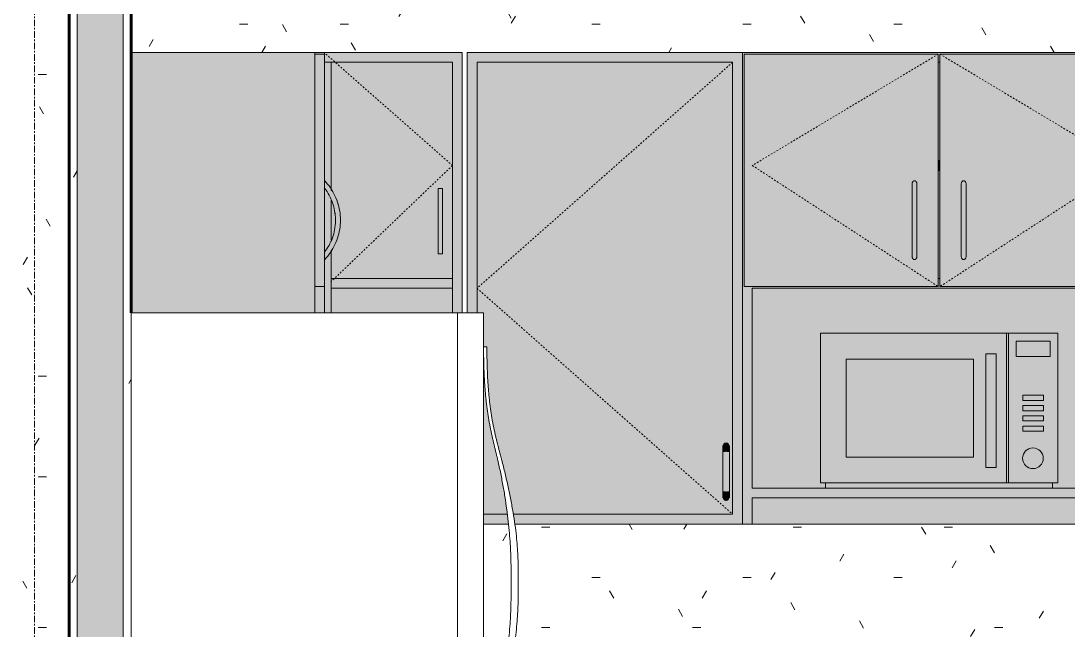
# Model space of a CAD drawing. Header units: inches. Extents: x -1667 to 6641, y -48 to 265.
# Drawn here: x 591.6 to 671.4, y 45.9 to 92.4 of the extents above; entities that cross this region are included whole.
import ezdxf

# ---------------------------------------------------------------- set-up
doc = ezdxf.new("R2010")
doc.units = ezdxf.units.IN
doc.header["$MEASUREMENT"] = 0
doc.linetypes.add('Dash', pattern=[0.25, 0.125, -0.125])
doc.linetypes.add('Grid Line 1_2_', pattern=[0.875, 0.5, -0.125, 0.125, -0.125])
for name, color, linetype, lineweight in [('A-GENM', 13, 'Continuous', 9), ('A-WALL', 113, 'Continuous', 18), ('A-WALL-PATT', 111, 'Continuous', 18), ('I-FURN', 30, 'Continuous', 9), ('I-WALL', 2, 'Continuous', 18), ('Q-CASE', 31, 'Continuous', 9), ('Q-CASE-HDLN', 31, 'Dash', 9), ('Q-SPCQ', 91, 'Continuous', 9), ('S-GRID', 1, 'Continuous', 9)]:
    doc.layers.add(name, color=color, linetype=linetype, lineweight=lineweight)
pattern_1 = [(0, (688.848, 0), (15.36, 3.84), [0.634, -10.886, 0.634, -10.886, -61.44]), (0, (688.848, 0), (15.36, 3.84), [-23.04, 0.634, -22.406, 0.634, -10.886, -26.88]), (0, (688.848, 0), (15.36, 3.84), [-57.6, 0.634, -7.046, 0.634, -18.566]), (120, (694.608, 1.92), (-11.00554, 11.38215), [0.634, -10.886, 0.634, -10.886, -61.44]), (120, (694.608, 1.92), (-11.00554, 11.38215), [-23.04, 0.634, -22.406, 0.634, -10.886, -26.88]), (120, (694.608, 1.92), (-11.00554, 11.38215), [-57.6, 0.634, -7.046, 0.634, -18.566]), (240, (696.528, 9.6), (-4.35446, -15.22215), [0.634, -10.886, 0.634, -10.886, -61.44]), (240, (696.528, 9.6), (-4.35446, -15.22215), [-23.04, 0.634, -22.406, 0.634, -10.886, -26.88]), (240, (696.528, 9.6), (-4.35446, -15.22215), [-57.6, 0.634, -7.046, 0.634, -18.566])]

# ---------------------------------------------------------------- blocks, each defined once
blk = doc.blocks.new('Open Source Metal Building_Exterior_rvt-5-Kitchen - North Elevation')
at = {"layer": 'S-GRID', "linetype": 'Grid Line 1_2_'}
blk.add_line((895.395, -48), (895.395, 169), dxfattribs=at)
blk = doc.blocks.new('Refrigeration-Dacor-Millennia - PF36BNDFBK-518783-Kitchen - North Elevation')
at = {"layer": 'A-GENM', "lineweight": 18}
for p, q in [((927.653, 27.422), (927.653, 70.125)), ((927.653, 70.125), (929.653, 70.125)), ((929.653, 70.125), (929.653, 27.593)), ((927.653, 3), (927.653, 27.422)), ((929.653, 27.593), (929.653, 3)), ((929.653, 3), (927.653, 3))]:
    blk.add_line(p, q, dxfattribs=at)
at = {"layer": 'A-GENM'}
for p, q in [((927.653, 3), (927.653, 70.125)), ((927.653, 70.125), (929.653, 70.125)), ((929.653, 70.125), (929.653, 3)), ((929.903, 67.531), (929.653, 67.531)), ((929.653, 31.531), (929.903, 31.531)), ((929.653, 27.938), (927.653, 27.938)), ((929.653, 27.688), (927.653, 27.688)), ((931.903, 26.187), (929.653, 26.187)), ((929.903, 26.187), (929.903, 24.687)), ((931.903, 24.687), (931.903, 26.187)), ((929.653, 24.687), (931.903, 24.687)), ((929.653, 3), (927.653, 3)), ((904.278, 0.25), (904.278, 1.5)), ((905.278, 1.5), (905.278, 0.25)), ((925.153, 0.25), (925.153, 1.5)), ((926.153, 1.5), (926.153, 0.25)), ((903.778, 0), (903.778, 0.25)), ((903.778, 0.25), (904.278, 0.25)), ((905.278, 0.25), (904.278, 0.25)), ((905.278, 0.25), (905.778, 0.25)), ((905.778, 0.25), (905.778, 0)), ((924.653, 0), (924.653, 0.25)), ((924.653, 0.25), (925.153, 0.25)), ((926.153, 0.25), (925.153, 0.25)), ((926.153, 0.25), (926.653, 0.25)), ((926.653, 0.25), (926.653, 0)), ((905.778, 0), (903.778, 0)), ((926.653, 0), (924.653, 0))]:
    blk.add_line(p, q, dxfattribs=at)
for points, knots in [([(929.653, 67.531), (929.654, 67.137), (929.663, 66.383), (929.691, 65.522), (929.725, 64.887), (929.756, 64.438), (929.792, 64.011), (929.83, 63.601), (929.873, 63.211), (929.919, 62.843), (929.969, 62.493), (930.021, 62.154), (930.075, 61.83), (930.132, 61.523), (930.191, 61.228), (930.25, 60.939), (930.311, 60.66), (930.373, 60.393), (930.435, 60.132), (930.497, 59.873), (930.558, 59.617), (930.62, 59.368), (930.68, 59.12), (930.759, 58.787), (930.853, 58.367), (930.995, 57.696), (931.155, 56.849), (931.32, 55.847), (931.457, 54.874), (931.567, 53.947), (931.647, 53.086), (931.7, 52.295), (931.742, 51.311), (931.753, 50.408), (931.753, 49.531), (931.753, 48.874), (931.747, 48.203), (931.726, 47.273), (931.673, 46.263), (931.567, 45.115), (931.457, 44.189), (931.32, 43.216), (931.155, 42.214), (930.995, 41.367), (930.853, 40.696), (930.759, 40.275), (930.68, 39.943), (930.62, 39.695), (930.558, 39.446), (930.497, 39.19), (930.435, 38.931), (930.373, 38.67), (930.311, 38.403), (930.25, 38.123), (930.191, 37.835), (930.132, 37.54), (930.075, 37.233), (930.021, 36.908), (929.969, 36.57), (929.919, 36.219), (929.873, 35.852), (929.83, 35.462), (929.792, 35.052), (929.756, 34.625), (929.725, 34.176), (929.691, 33.54), (929.663, 32.679), (929.654, 31.925), (929.653, 31.531)], [0, 0, 0, 0, 0.014706, 0.029412, 0.036765, 0.044118, 0.051471, 0.058824, 0.066176, 0.073529, 0.080882, 0.088235, 0.095588, 0.102941, 0.110294, 0.117647, 0.125, 0.132353, 0.139706, 0.147059, 0.154412, 0.161765, 0.169118, 0.176471, 0.191176, 0.205882, 0.235294, 0.264706, 0.294118, 0.323529, 0.352941, 0.382353, 0.411765, 0.470588, 0.5, 0.529412, 0.558824, 0.588235, 0.647059, 0.676471, 0.705882, 0.735294, 0.764706, 0.794118, 0.808824, 0.823529, 0.830882, 0.838235, 0.845588, 0.852941, 0.860294, 0.867647, 0.875, 0.882353, 0.889706, 0.897059, 0.904412, 0.911765, 0.919118, 0.926471, 0.933824, 0.941176, 0.948529, 0.955882, 0.963235, 0.970588, 0.985294, 1, 1, 1, 1]), ([(929.903, 31.531), (929.904, 31.925), (929.913, 32.679), (929.942, 33.541), (929.976, 34.176), (930.007, 34.626), (930.043, 35.052), (930.082, 35.462), (930.126, 35.852), (930.173, 36.22), (930.225, 36.57), (930.278, 36.909), (930.334, 37.233), (930.393, 37.54), (930.454, 37.835), (930.517, 38.124), (930.58, 38.403), (930.646, 38.671), (930.713, 38.931), (930.779, 39.191), (930.845, 39.446), (930.912, 39.696), (930.979, 39.943), (931.066, 40.276), (931.172, 40.696), (931.337, 41.368), (931.528, 42.215), (931.734, 43.217), (931.91, 44.189), (932.054, 45.116), (932.197, 46.263), (932.267, 47.273), (932.296, 48.203), (932.303, 48.874), (932.303, 49.531), (932.303, 50.189), (932.296, 50.859), (932.274, 51.557), (932.232, 52.295), (932.161, 53.086), (932.054, 53.947), (931.91, 54.873), (931.734, 55.846), (931.528, 56.848), (931.337, 57.695), (931.172, 58.366), (931.066, 58.786), (930.979, 59.119), (930.912, 59.367), (930.845, 59.616), (930.779, 59.872), (930.713, 60.131), (930.646, 60.392), (930.58, 60.659), (930.517, 60.939), (930.454, 61.227), (930.393, 61.522), (930.334, 61.829), (930.278, 62.153), (930.225, 62.492), (930.173, 62.843), (930.126, 63.21), (930.082, 63.6), (930.043, 64.01), (930.007, 64.437), (929.976, 64.886), (929.942, 65.522), (929.913, 66.383), (929.904, 67.137), (929.903, 67.531)], [0, 0, 0, 0, 0.014706, 0.029412, 0.036765, 0.044118, 0.051471, 0.058824, 0.066176, 0.073529, 0.080882, 0.088235, 0.095588, 0.102941, 0.110294, 0.117647, 0.125, 0.132353, 0.139706, 0.147059, 0.154412, 0.161765, 0.169118, 0.176471, 0.191176, 0.205882, 0.235294, 0.264706, 0.294118, 0.323529, 0.352941, 0.411765, 0.441176, 0.470588, 0.5, 0.529412, 0.558824, 0.588235, 0.617647, 0.647059, 0.676471, 0.705882, 0.735294, 0.764706, 0.794118, 0.808824, 0.823529, 0.830882, 0.838235, 0.845588, 0.852941, 0.860294, 0.867647, 0.875, 0.882353, 0.889706, 0.897059, 0.904412, 0.911765, 0.919118, 0.926471, 0.933824, 0.941176, 0.948529, 0.955882, 0.963235, 0.970588, 0.985294, 1, 1, 1, 1])]:
    blk.add_open_spline(points, degree=3, knots=knots, dxfattribs=at)
at = {"layer": 'Q-SPCQ'}
for p, q in [((902.778, 70.125), (902.778, 1.5)), ((927.653, 70.125), (902.778, 70.125)), ((927.653, 1.5), (927.653, 70.125)), ((902.778, 1.5), (927.653, 1.5))]:
    blk.add_line(p, q, dxfattribs=at)
blk = doc.blocks.new('293304 - 293304 2-V16-Kitchen - North Elevation')
at = {"layer": 'Q-CASE'}
h = blk.add_hatch(color=256, dxfattribs=at)
h.paths.add_polyline_path([(949.403, 54), (950.153, 54), (950.153, 56), (978.653, 56), (978.653, 54), (979.403, 54), (979.403, 90), (949.403, 90), (949.403, 54.75)], flags=0)
h.paths.add_polyline_path([(950.153, 56.75), (950.153, 72), (978.653, 72), (978.653, 56.75), (951.635, 56.75)], flags=0)
h.paths.add_polyline_path([(978.653, 72.125), (964.465, 72.125), (964.465, 72.75), (964.34, 72.75), (964.34, 72.125), (949.528, 72.125), (949.528, 89.875), (964.34, 89.875), (964.34, 89.25), (964.465, 89.25), (964.465, 89.875), (979.278, 89.875), (979.278, 72.125), (978.658, 72.125)], flags=0)
h = blk.add_hatch(color=256, dxfattribs=at)
h.paths.add_polyline_path([(949.528, 72.125), (964.34, 72.125), (964.34, 89.875), (949.528, 89.875), (949.528, 88.069)], flags=0)
h.paths.add_polyline_path([(962.597, 74.209), (962.455, 74.211), (962.366, 74.326), (962.34, 74.47), (962.34, 79.93), (962.366, 80.074), (962.455, 80.189), (962.599, 80.189), (962.689, 80.076), (962.716, 79.923), (962.716, 74.47), (962.666, 74.296), (962.599, 74.211)], flags=0)
h = blk.add_hatch(color=256, dxfattribs=at)
h.paths.add_polyline_path([(964.465, 72.125), (979.278, 72.125), (979.278, 89.875), (964.465, 89.875), (964.465, 79.923)], flags=0)
h.paths.add_polyline_path([(966.208, 74.209), (966.116, 74.324), (966.09, 74.47), (966.09, 79.93), (966.116, 80.076), (966.208, 80.191), (966.351, 80.189), (966.44, 80.074), (966.466, 79.923), (966.466, 74.47), (966.44, 74.326), (966.351, 74.211), (966.279, 74.21)], flags=0)
h = blk.add_hatch(color=256, dxfattribs=at)
h.paths.add_polyline_path([(950.153, 56.75), (955.741, 56.75), (955.741, 57.144), (955.348, 57.144), (955.348, 68.561), (973.458, 68.561), (973.458, 57.144), (973.064, 57.144), (973.064, 56.75), (978.653, 56.75), (978.653, 72), (950.153, 72), (950.153, 57.523)], flags=0)
h.paths.add_polyline_path([(964.465, 72.75), (964.465, 81), (964.34, 81), (964.34, 72.75)], flags=0)
h.paths.add_polyline_path([(964.465, 81.75), (964.465, 89.25), (964.34, 89.25), (964.34, 81.75)], flags=0)
for points in [[(964.34, 81), (964.465, 81), (964.465, 81.75), (964.34, 81.75)], [(962.597, 74.209), (962.689, 74.324), (962.716, 74.47), (962.716, 79.93), (962.689, 80.076), (962.597, 80.191), (962.455, 80.189), (962.366, 80.074), (962.34, 79.923), (962.34, 74.47), (962.366, 74.326), (962.455, 74.211)], [(966.208, 74.209), (966.351, 74.211), (966.44, 74.326), (966.466, 74.47), (966.466, 79.93), (966.44, 80.074), (966.351, 80.189), (966.208, 80.191), (966.116, 80.076), (966.09, 79.923), (966.09, 74.47), (966.116, 74.324)], [(950.153, 54), (978.653, 54), (978.653, 56), (950.153, 56), (950.153, 55.487)]]:
    blk.add_hatch(color=256, dxfattribs=at).paths.add_polyline_path(points, flags=0)
for p, q in [((949.403, 90), (979.403, 90)), ((949.528, 89.875), (964.34, 89.875)), ((949.528, 72.125), (949.528, 89.875)), ((964.34, 72.125), (964.34, 89.875)), ((964.465, 89.875), (979.278, 89.875)), ((964.465, 89.875), (964.465, 72.125)), ((979.278, 72.125), (979.278, 89.875)), ((979.403, 54), (979.403, 90)), ((964.34, 89.25), (964.465, 89.25)), ((964.34, 81.75), (964.465, 81.75)), ((964.465, 81), (964.34, 81)), ((964.465, 72.75), (964.34, 72.75)), ((964.34, 72.125), (949.528, 72.125)), ((950.153, 72), (950.153, 56.75)), ((950.153, 72), (978.653, 72)), ((979.278, 72.125), (964.465, 72.125)), ((978.653, 56.75), (978.653, 72)), ((978.653, 56.75), (950.153, 56.75)), ((978.653, 56), (950.153, 56)), ((950.153, 54), (950.153, 56)), ((978.653, 56), (978.653, 54)), ((949.403, 54), (950.153, 54)), ((978.653, 54), (950.153, 54)), ((978.653, 54), (979.403, 54))]:
    blk.add_line(p, q, dxfattribs=at)
at = {"layer": 'Q-CASE', "flags": 128}
for points in [[(962.34, 79.93), (962.34, 79.802), (962.34, 79.669), (962.34, 79.532), (962.34, 79.391), (962.34, 79.247), (962.34, 79.1), (962.34, 78.949), (962.34, 78.796), (962.34, 78.64), (962.34, 78.482), (962.34, 78.322), (962.34, 78.16), (962.34, 77.997), (962.34, 77.832), (962.34, 77.666), (962.34, 77.5), (962.34, 77.333), (962.34, 77.166), (962.34, 76.999), (962.34, 76.832), (962.34, 76.666), (962.34, 76.5), (962.34, 76.336), (962.34, 76.173), (962.34, 76.012), (962.34, 75.853), (962.34, 75.695), (962.34, 75.541), (962.34, 75.389), (962.34, 75.239), (962.34, 75.093), (962.34, 74.951), (962.34, 74.812), (962.34, 74.676), (962.34, 74.545), (962.34, 74.47)], [(962.716, 74.47), (962.716, 74.598), (962.716, 74.731), (962.716, 74.868), (962.716, 75.009), (962.716, 75.153), (962.716, 75.3), (962.716, 75.451), (962.716, 75.604), (962.716, 75.76), (962.716, 75.918), (962.716, 76.078), (962.716, 76.24), (962.716, 76.403), (962.716, 76.568), (962.716, 76.734), (962.716, 76.9), (962.716, 77.067), (962.716, 77.234), (962.716, 77.401), (962.716, 77.568), (962.716, 77.734), (962.716, 77.9), (962.716, 78.064), (962.716, 78.227), (962.716, 78.388), (962.716, 78.547), (962.716, 78.705), (962.716, 78.859), (962.716, 79.011), (962.716, 79.161), (962.716, 79.307), (962.716, 79.449), (962.716, 79.588), (962.716, 79.724), (962.716, 79.855), (962.716, 79.93)], [(966.09, 79.93), (966.09, 79.802), (966.09, 79.669), (966.09, 79.532), (966.09, 79.391), (966.09, 79.247), (966.09, 79.1), (966.09, 78.949), (966.09, 78.796), (966.09, 78.64), (966.09, 78.482), (966.09, 78.322), (966.09, 78.16), (966.09, 77.997), (966.09, 77.832), (966.09, 77.666), (966.09, 77.5), (966.09, 77.333), (966.09, 77.166), (966.09, 76.999), (966.09, 76.832), (966.09, 76.666), (966.09, 76.5), (966.09, 76.336), (966.09, 76.173), (966.09, 76.012), (966.09, 75.853), (966.09, 75.695), (966.09, 75.541), (966.09, 75.389), (966.09, 75.239), (966.09, 75.093), (966.09, 74.951), (966.09, 74.812), (966.09, 74.676), (966.09, 74.545), (966.09, 74.47)], [(966.466, 74.47), (966.466, 74.598), (966.466, 74.731), (966.466, 74.868), (966.466, 75.009), (966.466, 75.153), (966.466, 75.3), (966.466, 75.451), (966.466, 75.604), (966.466, 75.76), (966.466, 75.918), (966.466, 76.078), (966.466, 76.24), (966.466, 76.403), (966.466, 76.568), (966.466, 76.734), (966.466, 76.9), (966.466, 77.067), (966.466, 77.234), (966.466, 77.401), (966.466, 77.568), (966.466, 77.734), (966.466, 77.9), (966.466, 78.064), (966.466, 78.227), (966.466, 78.388), (966.466, 78.547), (966.466, 78.705), (966.466, 78.859), (966.466, 79.011), (966.466, 79.161), (966.466, 79.307), (966.466, 79.449), (966.466, 79.588), (966.466, 79.724), (966.466, 79.855), (966.466, 79.93)]]:
    blk.add_lwpolyline(points, dxfattribs=at)
at = {"layer": 'Q-CASE'}
for points, knots in [([(962.34, 79.93), (962.339, 79.957), (962.342, 80.007), (962.357, 80.055), (962.369, 80.082), (962.375, 80.093), (962.385, 80.113), (962.402, 80.141), (962.427, 80.17), (962.447, 80.186), (962.462, 80.192), (962.473, 80.196), (962.493, 80.202), (962.526, 80.205), (962.558, 80.203), (962.579, 80.198), (962.59, 80.194), (962.605, 80.188), (962.626, 80.172), (962.651, 80.143), (962.669, 80.115), (962.681, 80.092), (962.697, 80.059), (962.713, 80.008), (962.717, 79.957), (962.716, 79.93)], [0, 0, 0, 0, 0.1, 0.2, 0.2125, 0.225, 0.25, 0.3, 0.35, 0.4, 0.4125, 0.425, 0.45, 0.5, 0.55, 0.575, 0.5875, 0.6, 0.65, 0.7, 0.75, 0.775, 0.8, 0.9, 1, 1, 1, 1]), ([(966.09, 79.93), (966.089, 79.957), (966.092, 80.008), (966.108, 80.059), (966.124, 80.092), (966.136, 80.115), (966.154, 80.143), (966.179, 80.172), (966.2, 80.188), (966.215, 80.194), (966.226, 80.198), (966.247, 80.203), (966.279, 80.205), (966.312, 80.202), (966.332, 80.196), (966.343, 80.192), (966.358, 80.186), (966.379, 80.17), (966.403, 80.141), (966.42, 80.113), (966.431, 80.093), (966.436, 80.082), (966.448, 80.055), (966.463, 80.007), (966.467, 79.957), (966.466, 79.93)], [0, 0, 0, 0, 0.1, 0.2, 0.225, 0.25, 0.3, 0.35, 0.4, 0.4125, 0.425, 0.45, 0.5, 0.55, 0.575, 0.5875, 0.6, 0.65, 0.7, 0.75, 0.775, 0.7875, 0.8, 0.9, 1, 1, 1, 1]), ([(962.716, 74.47), (962.717, 74.443), (962.713, 74.392), (962.697, 74.341), (962.681, 74.308), (962.669, 74.285), (962.651, 74.257), (962.626, 74.228), (962.605, 74.212), (962.59, 74.206), (962.579, 74.202), (962.558, 74.197), (962.526, 74.195), (962.493, 74.198), (962.473, 74.204), (962.462, 74.208), (962.447, 74.214), (962.427, 74.23), (962.402, 74.259), (962.385, 74.287), (962.375, 74.307), (962.369, 74.318), (962.357, 74.345), (962.342, 74.393), (962.339, 74.443), (962.34, 74.47)], [0, 0, 0, 0, 0.1, 0.2, 0.225, 0.25, 0.3, 0.35, 0.4, 0.4125, 0.425, 0.45, 0.5, 0.55, 0.575, 0.5875, 0.6, 0.65, 0.7, 0.75, 0.775, 0.7875, 0.8, 0.9, 1, 1, 1, 1]), ([(966.466, 74.47), (966.467, 74.443), (966.463, 74.393), (966.448, 74.345), (966.436, 74.318), (966.431, 74.307), (966.42, 74.287), (966.403, 74.259), (966.379, 74.23), (966.358, 74.214), (966.343, 74.208), (966.332, 74.204), (966.312, 74.198), (966.279, 74.195), (966.247, 74.197), (966.226, 74.202), (966.215, 74.206), (966.2, 74.212), (966.179, 74.228), (966.154, 74.257), (966.136, 74.285), (966.124, 74.308), (966.108, 74.341), (966.092, 74.392), (966.089, 74.443), (966.09, 74.47)], [0, 0, 0, 0, 0.1, 0.2, 0.2125, 0.225, 0.25, 0.3, 0.35, 0.4, 0.4125, 0.425, 0.45, 0.5, 0.55, 0.575, 0.5875, 0.6, 0.65, 0.7, 0.75, 0.775, 0.8, 0.9, 1, 1, 1, 1])]:
    blk.add_open_spline(points, degree=3, knots=knots, dxfattribs=at)
at = {"layer": 'Q-CASE-HDLN'}
for p, q in [((964.34, 89.875), (950.153, 81.375)), ((964.465, 89.875), (978.653, 81.375)), ((950.153, 81.375), (964.34, 72.125)), ((978.653, 81.375), (964.465, 72.125))]:
    blk.add_line(p, q, dxfattribs=at)
blk = doc.blocks.new('Small_Microwave_14381 - Small_Microwave_14381-624995-Kitchen - North Elevation')
at = {"layer": 'I-FURN'}
h = blk.add_hatch(color=256, dxfattribs=at)
h.paths.add_polyline_path([(998.173, 57.144), (999.541, 57.144), (999.541, 68.561), (985.348, 68.561), (985.348, 57.144), (998.163, 57.144)], flags=0)
h.paths.add_polyline_path([(998.462, 58.325), (997.967, 58.325), (997.98, 66.986), (998.754, 66.986), (998.741, 58.325), (998.557, 58.325)], flags=0)
h.paths.add_polyline_path([(987.316, 59.112), (987.316, 66.593), (997.041, 66.593), (997.041, 59.112), (994.593, 59.112)], flags=0)
for points in [[(999.541, 57.144), (999.694, 57.144), (999.694, 68.561), (999.541, 68.561), (999.541, 59.112)], [(1002.867, 66.789), (1002.867, 67.97), (1000.285, 67.97), (1000.285, 66.789), (1001.752, 66.789)], [(997.041, 59.112), (997.041, 66.593), (987.316, 66.593), (987.316, 59.112), (994.593, 59.112)], [(998.163, 58.325), (998.754, 58.325), (998.741, 66.986), (997.967, 66.986), (997.98, 58.325), (998.082, 58.325)], [(1002.364, 63.443), (1002.364, 63.837), (1000.789, 63.837), (1000.789, 63.443), (1001.752, 63.443)], [(1000.789, 62.656), (1002.364, 62.656), (1002.364, 63.049), (1000.789, 63.049)], [(1000.789, 61.868), (1002.364, 61.868), (1002.364, 62.262), (1000.789, 62.262)], [(1000.789, 61.081), (1002.364, 61.081), (1002.364, 61.474), (1000.789, 61.474)], [(1001.564, 58.234), (1001.768, 58.261), (1001.957, 58.34), (1002.12, 58.465), (1002.246, 58.628), (1002.324, 58.818), (1002.351, 59.022), (1002.324, 59.225), (1002.246, 59.415), (1002.12, 59.578), (1001.957, 59.704), (1001.752, 59.784), (1001.564, 59.809), (1001.36, 59.782), (1001.17, 59.704), (1000.992, 59.56), (1000.882, 59.415), (1000.803, 59.225), (1000.776, 59.022), (1000.803, 58.818), (1000.882, 58.628), (1001.007, 58.465), (1001.17, 58.34), (1001.36, 58.261)], [(1003.064, 56.75), (1003.064, 57.144), (985.741, 57.144), (985.741, 56.75), (1002.867, 56.75)]]:
    blk.add_hatch(color=256, dxfattribs=at).paths.add_polyline_path(points, flags=0)
h = blk.add_hatch(color=256, dxfattribs=at)
h.paths.add_polyline_path([(1000.776, 57.144), (1003.458, 57.144), (1003.458, 68.561), (999.694, 68.561), (999.694, 57.144)], flags=0)
h.paths.add_polyline_path([(1001.564, 58.234), (1001.36, 58.261), (1001.17, 58.34), (1001.007, 58.465), (1000.882, 58.628), (1000.803, 58.818), (1000.776, 59.022), (1000.803, 59.225), (1000.882, 59.415), (1001.007, 59.578), (1001.17, 59.704), (1001.36, 59.782), (1001.564, 59.809), (1001.768, 59.782), (1001.957, 59.704), (1002.12, 59.578), (1002.246, 59.415), (1002.324, 59.225), (1002.351, 59.022), (1002.324, 58.818), (1002.246, 58.628), (1002.12, 58.465), (1001.957, 58.34), (1001.752, 58.259)], flags=0)
h.paths.add_polyline_path([(1002.351, 61.081), (1000.789, 61.081), (1000.789, 61.474), (1002.364, 61.474), (1002.364, 61.081)], flags=0)
h.paths.add_polyline_path([(1001.904, 61.868), (1000.789, 61.868), (1000.789, 62.262), (1002.364, 62.262), (1002.351, 61.868)], flags=0)
h.paths.add_polyline_path([(1002.364, 62.656), (1000.789, 62.656), (1000.789, 63.049), (1002.364, 63.049)], flags=0)
h.paths.add_polyline_path([(1002.351, 63.443), (1000.789, 63.443), (1000.789, 63.837), (1002.364, 63.837), (1002.364, 63.443)], flags=0)
h.paths.add_polyline_path([(1002.364, 66.789), (1000.285, 66.789), (1000.285, 67.97), (1002.867, 67.97), (1002.867, 66.789)], flags=0)
for p, q in [((985.348, 68.561), (999.541, 68.561)), ((985.348, 68.561), (985.348, 57.144)), ((999.541, 57.144), (999.541, 68.561)), ((999.541, 68.561), (999.694, 68.561)), ((999.694, 68.561), (1003.458, 68.561)), ((999.694, 57.144), (999.694, 68.561)), ((1000.285, 67.97), (1002.867, 67.97)), ((1000.285, 66.789), (1000.285, 67.97)), ((1002.867, 67.97), (1002.867, 66.789)), ((1003.458, 57.144), (1003.458, 68.561)), ((987.316, 59.112), (987.316, 66.593)), ((987.316, 66.593), (997.041, 66.593)), ((997.041, 66.593), (997.041, 59.112)), ((997.967, 66.986), (997.967, 58.325)), ((997.967, 66.986), (998.754, 66.986)), ((998.754, 58.325), (998.754, 66.986)), ((1002.867, 66.789), (1000.285, 66.789)), ((1002.364, 63.837), (1000.789, 63.837)), ((1000.789, 63.837), (1000.789, 63.443)), ((1000.789, 63.443), (1002.364, 63.443)), ((1002.364, 63.443), (1002.364, 63.837)), ((1002.364, 63.049), (1000.789, 63.049)), ((1000.789, 63.049), (1000.789, 62.656)), ((1000.789, 62.656), (1002.364, 62.656)), ((1002.364, 62.656), (1002.364, 63.049)), ((1002.364, 62.262), (1000.789, 62.262)), ((1000.789, 62.262), (1000.789, 61.868)), ((1000.789, 61.868), (1002.364, 61.868)), ((1002.364, 61.868), (1002.364, 62.262)), ((1002.364, 61.474), (1000.789, 61.474)), ((1000.789, 61.474), (1000.789, 61.081)), ((1000.789, 61.081), (1002.364, 61.081)), ((1002.364, 61.081), (1002.364, 61.474)), ((997.041, 59.112), (987.316, 59.112)), ((998.754, 58.325), (997.967, 58.325)), ((999.541, 57.144), (985.348, 57.144)), ((985.741, 56.75), (985.741, 57.144)), ((999.694, 57.144), (999.541, 57.144)), ((1003.458, 57.144), (999.694, 57.144)), ((1003.064, 57.144), (1003.064, 56.75))]:
    blk.add_line(p, q, dxfattribs=at)
for start, end in [(0, 180), (180, 0)]:
    blk.add_arc((1001.564, 59.022), 0.787, start, end, dxfattribs=at)
blk = doc.blocks.new('293302 - 293302-V17-Kitchen - North Elevation')
at = {"layer": 'Q-CASE'}
for points in [[(927.653, 70.125), (928.028, 70.125), (928.028, 90), (917.528, 90), (917.528, 89.25), (927.278, 89.25), (927.278, 70.125), (927.579, 70.125)], [(926.2, 74.623), (926.528, 74.623), (926.528, 79.623), (926.2, 79.623)], [(918.361, 75.447), (918.368, 75.458), (918.686, 76.708), (918.665, 76.629), (918.362, 75.448)], [(927.278, 72), (927.278, 72.75), (918.028, 72.75), (918.028, 72), (923.119, 72)]]:
    blk.add_hatch(color=256, dxfattribs=at).paths.add_polyline_path(points, flags=0)
h = blk.add_hatch(color=256, dxfattribs=at)
h.paths.add_polyline_path([(918.028, 70.125), (927.278, 70.125), (927.278, 72), (918.028, 72), (918.028, 71.778)], flags=0)
h.paths.add_polyline_path([(926.528, 72.75), (927.278, 72.75), (927.278, 89.25), (918.028, 89.25), (918.028, 79.458), (918.378, 78.905), (918.694, 77.631), (918.665, 76.626), (918.359, 75.436), (918.028, 74.908), (918.028, 72.75), (926.2, 72.75)], flags=0)
h.paths.add_polyline_path([(926.528, 74.623), (926.2, 74.623), (926.2, 79.623), (926.528, 79.623)], flags=0)
h.paths.add_polyline_path([(918.028, 75.71), (918.171, 76.018), (918.336, 76.826), (918.343, 77.593), (918.14, 78.472), (918.028, 78.69), (918.028, 75.745)], flags=0)
h = blk.add_hatch(color=256, dxfattribs=at)
h.paths.add_polyline_path([(918.256, 76.391), (918.336, 76.739), (918.326, 76.706)], flags=0)
h.paths.add_polyline_path([(918.357, 77.527), (918.359, 77.572), (918.351, 77.555)], flags=0)
for p, q in [((917.528, 90), (928.028, 90)), ((928.028, 70.125), (928.028, 90)), ((927.278, 89.25), (918.028, 89.25)), ((927.278, 70.125), (927.278, 89.25)), ((926.528, 79.623), (926.2, 79.623)), ((926.2, 79.623), (926.2, 74.623)), ((926.528, 74.623), (926.528, 79.623)), ((926.2, 74.623), (926.528, 74.623)), ((918.028, 72.75), (927.278, 72.75)), ((927.278, 72), (918.028, 72))]:
    blk.add_line(p, q, dxfattribs=at)
at = {"layer": 'Q-CASE', "flags": 128}
for points in [[(918.028, 74.825), (918.063, 74.879), (918.153, 75.029), (918.237, 75.182), (918.314, 75.339), (918.385, 75.498), (918.45, 75.66), (918.509, 75.825), (918.56, 75.992), (918.605, 76.161), (918.643, 76.331), (918.675, 76.503), (918.699, 76.676), (918.717, 76.85), (918.727, 77.025), (918.731, 77.199), (918.727, 77.374), (918.717, 77.548), (918.699, 77.722), (918.675, 77.895), (918.644, 78.067), (918.606, 78.237), (918.561, 78.406), (918.509, 78.573), (918.451, 78.738), (918.386, 78.9), (918.315, 79.06), (918.237, 79.216), (918.154, 79.37), (918.064, 79.52), (918.028, 79.575)], [(918.314, 77.762), (918.318, 77.74), (918.336, 77.581), (918.348, 77.422), (918.352, 77.324)], [(918.339, 76.861), (918.333, 76.784), (918.316, 76.652)]]:
    blk.add_lwpolyline(points, dxfattribs=at)
at = {"layer": 'Q-CASE-HDLN'}
for p, q in [((917.628, 89.875), (927.278, 81.375)), ((927.278, 81.375), (918.028, 72.508))]:
    blk.add_line(p, q, dxfattribs=at)
blk = doc.blocks.new('293304 - 293304 2-686755-Kitchen - North Elevation')
at = {"layer": 'Q-CASE'}
for points in [[(908.677, 70.125), (916.778, 70.125), (916.778, 90), (902.778, 90), (902.778, 70.125)], [(917.528, 72.125), (917.528, 89.875), (916.778, 89.875), (916.778, 72.125)], [(917.528, 74.211), (918.081, 74.993), (918.359, 75.436), (918.685, 76.706), (918.695, 77.695), (918.359, 78.964), (917.528, 80.189), (917.532, 79.923), (918.081, 79.11), (918.426, 78.182), (918.543, 77.2), (918.426, 76.218), (918.081, 75.29), (917.528, 74.47), (917.528, 74.326)], [(917.528, 74.47), (918.081, 75.29), (918.426, 76.218), (918.543, 77.2), (918.426, 78.182), (918.081, 79.11), (917.528, 79.923), (917.528, 79.658), (918.157, 78.439), (918.358, 77.555), (918.336, 76.737), (918.157, 75.961), (917.528, 74.742), (917.528, 74.62)]]:
    blk.add_hatch(color=256, dxfattribs=at).paths.add_polyline_path(points, flags=0)
for p, q in [((902.778, 90), (916.778, 90)), ((916.778, 90), (916.778, 70.125)), ((916.778, 89.875), (917.528, 89.875)), ((917.528, 89.875), (917.528, 72.125)), ((917.528, 79.633), (917.571, 79.575)), ((917.57, 74.824), (917.528, 74.767)), ((917.528, 72.125), (916.778, 72.125))]:
    blk.add_line(p, q, dxfattribs=at)
at = {"layer": 'Q-CASE', "flags": 128}
for points in [[(917.531, 74.193), (917.648, 74.322), (917.761, 74.456), (917.868, 74.594), (917.969, 74.736), (918.065, 74.882), (918.155, 75.032), (918.238, 75.185), (918.316, 75.342), (918.387, 75.502), (918.452, 75.664), (918.51, 75.829), (918.561, 75.996), (918.606, 76.164), (918.644, 76.335), (918.675, 76.507), (918.7, 76.68), (918.717, 76.854), (918.727, 77.028), (918.731, 77.203), (918.727, 77.377), (918.716, 77.552), (918.699, 77.726), (918.674, 77.899), (918.643, 78.071), (918.605, 78.241), (918.56, 78.41), (918.508, 78.577), (918.45, 78.741), (918.385, 78.904), (918.313, 79.063), (918.236, 79.22), (918.152, 79.373), (918.062, 79.523), (917.966, 79.669), (917.865, 79.811), (917.757, 79.949), (917.645, 80.082), (917.531, 80.207)], [(917.531, 74.193), (917.648, 74.322), (917.761, 74.456), (917.868, 74.594), (917.969, 74.736), (918.065, 74.882), (918.155, 75.032), (918.238, 75.185), (918.316, 75.342), (918.387, 75.502), (918.452, 75.664), (918.51, 75.829), (918.561, 75.996), (918.606, 76.164), (918.644, 76.335), (918.675, 76.507), (918.7, 76.68), (918.717, 76.854), (918.727, 77.028), (918.731, 77.203), (918.727, 77.377), (918.716, 77.552), (918.699, 77.726), (918.674, 77.899), (918.643, 78.071), (918.605, 78.241), (918.56, 78.41), (918.508, 78.577), (918.45, 78.741), (918.385, 78.904), (918.313, 79.063), (918.236, 79.22), (918.152, 79.373), (918.062, 79.523), (917.966, 79.669), (917.865, 79.811), (917.757, 79.949), (917.645, 80.082), (917.531, 80.207)], [(917.528, 79.633), (917.618, 79.51), (917.708, 79.378), (917.793, 79.242), (917.872, 79.104), (917.945, 78.962), (918.012, 78.817), (918.074, 78.67), (918.13, 78.52), (918.18, 78.369), (918.223, 78.215), (918.261, 78.06), (918.292, 77.903), (918.317, 77.745), (918.336, 77.587), (918.348, 77.428), (918.354, 77.268), (918.354, 77.108), (918.347, 76.949), (918.333, 76.79), (918.314, 76.631), (918.288, 76.474), (918.256, 76.317), (918.217, 76.162), (918.173, 76.009), (918.122, 75.858), (918.065, 75.708), (918.003, 75.562), (917.934, 75.417), (917.86, 75.276), (917.781, 75.138), (917.695, 75.002), (917.605, 74.871), (917.528, 74.767)], [(918.317, 77.745), (918.336, 77.587), (918.348, 77.428), (918.352, 77.325)], [(918.339, 76.86), (918.333, 76.79), (918.317, 76.652)]]:
    blk.add_lwpolyline(points, dxfattribs=at)
at = {"layer": 'Q-CASE'}
for points in [[(917.528, 80.189), (917.528, 80.19), (917.528, 80.192), (917.528, 80.196), (917.528, 80.202), (917.528, 80.205), (917.528, 80.203), (917.528, 80.198), (917.528, 80.194), (917.528, 80.192), (917.528, 80.191)], [(917.528, 80.191), (917.528, 80.192), (917.528, 80.194), (917.528, 80.198), (917.528, 80.203), (917.528, 80.205), (917.528, 80.202), (917.528, 80.196), (917.528, 80.192), (917.528, 80.19), (917.528, 80.189)], [(917.528, 74.209), (917.528, 74.208), (917.528, 74.206), (917.528, 74.202), (917.528, 74.197), (917.528, 74.195), (917.528, 74.198), (917.528, 74.204), (917.528, 74.208), (917.528, 74.21), (917.528, 74.211)], [(917.528, 74.211), (917.528, 74.21), (917.528, 74.208), (917.528, 74.204), (917.528, 74.198), (917.528, 74.195), (917.528, 74.197), (917.528, 74.202), (917.528, 74.206), (917.528, 74.208), (917.528, 74.209)]]:
    blk.add_open_spline(points, degree=3, knots=[0.4, 0.4, 0.4, 0.4, 0.4125, 0.425, 0.45, 0.5, 0.55, 0.575, 0.5875, 0.6, 0.6, 0.6, 0.6], dxfattribs=at)
blk = doc.blocks.new('Upper Cabinet-Single Door-Wall - 12_ 2-688979-Kitchen - North Elevation')
at = {"layer": 'Q-CASE'}
h = blk.add_hatch(color=256, dxfattribs=at)
h.paths.add_polyline_path([(917.528, 70.125), (917.528, 72.125), (916.778, 72.125), (916.778, 70.125)], flags=0)
h.paths.add_polyline_path([(916.778, 89.875), (917.528, 89.875), (917.528, 90), (916.778, 90)], flags=0)
h = blk.add_hatch(color=256, dxfattribs=at)
h.paths.add_polyline_path([(918.028, 70.125), (918.028, 74.915), (917.528, 74.209), (917.528, 70.125)], flags=0)
h.paths.add_polyline_path([(917.528, 74.744), (918.028, 75.71), (918.028, 78.69), (917.528, 79.656), (917.528, 74.967)], flags=0)
h.paths.add_polyline_path([(918.028, 79.456), (918.028, 89.25), (917.528, 89.25), (917.529, 80.189), (917.892, 79.656)], flags=0)
for p, q in [((917.528, 90), (916.778, 90)), ((917.528, 90), (917.528, 89.875)), ((917.528, 89.25), (918.028, 89.25)), ((918.028, 89.25), (918.028, 79.456)), ((918.028, 78.69), (918.028, 75.71)), ((918.028, 74.915), (918.028, 70.125)), ((917.528, 72.125), (917.528, 70.125))]:
    blk.add_line(p, q, dxfattribs=at)
blk = doc.blocks.new('Upper Cabinet-Single Door-Wall - 12_ 3-689347-Kitchen - North Elevation')
at = {"layer": 'Q-CASE'}
h = blk.add_hatch(color=256, dxfattribs=at)
h.paths.add_polyline_path([(929.653, 54), (931.557, 54), (931.453, 54.75), (929.653, 54.731)], flags=0)
h.paths.add_polyline_path([(937.316, 54), (949.403, 54), (949.403, 90), (928.403, 90), (928.403, 70.125), (929.153, 70.125), (929.153, 89.25), (948.653, 89.25), (948.653, 54.75), (931.925, 54.75), (932.048, 54)], flags=0)
h = blk.add_hatch(color=256, dxfattribs=at)
h.paths.add_polyline_path([(929.653, 54.75), (931.468, 54.75), (931.367, 55.487), (931.295, 55.978), (931.044, 57.412), (930.958, 57.863), (930.517, 59.79), (930.251, 60.941), (930.021, 62.156), (929.829, 63.632), (929.701, 65.368), (929.653, 67.531), (929.653, 55.487)], flags=0)
h.paths.add_polyline_path([(937.316, 54.75), (948.653, 54.75), (948.653, 89.25), (929.153, 89.25), (929.153, 70.125), (929.653, 70.125), (929.653, 67.531), (929.903, 67.531), (929.951, 65.367), (930.083, 63.604), (930.278, 62.156), (930.517, 60.94), (931.524, 56.85), (931.795, 55.487), (931.925, 54.75), (932.048, 54.75)], flags=0)
h.paths.add_polyline_path([(948.153, 55.771), (948.023, 55.791), (947.946, 55.867), (947.909, 55.978), (947.928, 60.095), (947.971, 60.167), (948.055, 60.226), (948.261, 60.225), (948.359, 60.133), (948.396, 60.006), (948.376, 55.901), (948.334, 55.833), (948.261, 55.775)], flags=0)
h.paths.add_polyline_path([(948.153, 56.45), (948.193, 56.5), (948.113, 56.5)], flags=0)
h.paths.add_polyline_path([(948.193, 59.5), (948.151, 59.548), (948.113, 59.5), (948.153, 59.5)], flags=0)
h.paths.add_polyline_path([(948.34, 60.069), (948.34, 60.077), (948.338, 60.069)], flags=0)
for points in [[(947.957, 59.5), (948.113, 59.5), (948.153, 59.56), (948.153, 60.229), (948.023, 60.209), (947.946, 60.133), (947.909, 60.006), (947.909, 59.5)], [(948.348, 59.5), (948.396, 59.5), (948.396, 59.704), (948.402, 59.903), (948.396, 59.944), (948.376, 60.099), (948.322, 60.177), (948.261, 60.225), (948.153, 60.209), (948.153, 59.55), (948.193, 59.5), (948.261, 59.5)], [(947.909, 56.5), (948.153, 56.505), (948.153, 59.5), (947.909, 59.5), (947.909, 57.523)], [(948.261, 56.5), (948.396, 56.505), (948.396, 59.5), (948.153, 59.5), (948.153, 56.5)], [(948.153, 55.771), (948.153, 56.45), (948.113, 56.5), (947.909, 56.5), (947.909, 56.296), (947.903, 56.097), (947.909, 56.056), (947.93, 55.901), (947.971, 55.833), (948.055, 55.774)], [(948.153, 55.771), (948.282, 55.791), (948.359, 55.867), (948.396, 55.978), (948.396, 56.5), (948.193, 56.5), (948.153, 56.45), (948.153, 55.791)]]:
    blk.add_hatch(color=256, dxfattribs=at).paths.add_polyline_path(points, flags=0)
for p, q in [((949.403, 90), (928.403, 90)), ((928.403, 90), (928.403, 70.125)), ((949.403, 54), (949.403, 90)), ((948.653, 89.25), (929.153, 89.25)), ((929.153, 89.25), (929.153, 70.125)), ((948.653, 54.75), (948.653, 89.25)), ((947.903, 59.5), (947.903, 56.5)), ((948.403, 56.5), (948.403, 59.5)), ((929.653, 54.75), (931.468, 54.75)), ((931.925, 54.75), (948.653, 54.75)), ((929.653, 54), (931.557, 54)), ((932.042, 54), (949.403, 54))]:
    blk.add_line(p, q, dxfattribs=at)
at = {"layer": 'Q-CASE', "linetype": 'Dash'}
for p, q in [((948.653, 89.25), (929.153, 72)), ((929.153, 72), (948.653, 54.75))]:
    blk.add_line(p, q, dxfattribs=at)
at = {"layer": 'Q-CASE', "flags": 128}
for points in [[(947.903, 60), (947.903, 60), (947.903, 59.998), (947.903, 59.996), (947.903, 59.994), (947.903, 59.99), (947.903, 59.986), (947.903, 59.981), (947.903, 59.975), (947.903, 59.968), (947.903, 59.961), (947.903, 59.952), (947.903, 59.943), (947.903, 59.934), (947.903, 59.924), (947.903, 59.913), (947.903, 59.901), (947.903, 59.889), (947.903, 59.876), (947.903, 59.862), (947.903, 59.848), (947.903, 59.834), (947.903, 59.819), (947.903, 59.803), (947.903, 59.787), (947.903, 59.77), (947.903, 59.753), (947.903, 59.736), (947.903, 59.718), (947.903, 59.7), (947.903, 59.681), (947.903, 59.662), (947.903, 59.643), (947.903, 59.624), (947.903, 59.605), (947.903, 59.585), (947.903, 59.565), (947.903, 59.545), (947.903, 59.525), (947.903, 59.505), (947.903, 59.5)], [(948.403, 59.5), (948.403, 59.52), (948.403, 59.54), (948.403, 59.56), (948.403, 59.58), (948.403, 59.599), (948.403, 59.619), (948.403, 59.638), (948.403, 59.657), (948.403, 59.676), (948.403, 59.695), (948.403, 59.713), (948.403, 59.731), (948.403, 59.748), (948.403, 59.766), (948.403, 59.782), (948.403, 59.799), (948.403, 59.814), (948.403, 59.83), (948.403, 59.844), (948.403, 59.859), (948.403, 59.872), (948.403, 59.885), (948.403, 59.898), (948.403, 59.91), (948.403, 59.921), (948.403, 59.931), (948.403, 59.941), (948.403, 59.95), (948.403, 59.958), (948.403, 59.966), (948.403, 59.973), (948.403, 59.979), (948.403, 59.984), (948.403, 59.989), (948.403, 59.993), (948.403, 59.996), (948.403, 59.998), (948.403, 59.999), (948.403, 60)], [(947.903, 56.5), (947.903, 56.48), (947.903, 56.46), (947.903, 56.44), (947.903, 56.42), (947.903, 56.401), (947.903, 56.381), (947.903, 56.362), (947.903, 56.343), (947.903, 56.324), (947.903, 56.305), (947.903, 56.287), (947.903, 56.269), (947.903, 56.252), (947.903, 56.234), (947.903, 56.218), (947.903, 56.201), (947.903, 56.186), (947.903, 56.17), (947.903, 56.156), (947.903, 56.141), (947.903, 56.128), (947.903, 56.115), (947.903, 56.102), (947.903, 56.09), (947.903, 56.079), (947.903, 56.069), (947.903, 56.059), (947.903, 56.05), (947.903, 56.042), (947.903, 56.034), (947.903, 56.027), (947.903, 56.021), (947.903, 56.016), (947.903, 56.011), (947.903, 56.007), (947.903, 56.004), (947.903, 56.002), (947.903, 56.001), (947.903, 56)], [(948.403, 56), (948.403, 56), (948.403, 56.002), (948.403, 56.004), (948.403, 56.006), (948.403, 56.01), (948.403, 56.014), (948.403, 56.019), (948.403, 56.025), (948.403, 56.032), (948.403, 56.039), (948.403, 56.048), (948.403, 56.057), (948.403, 56.066), (948.403, 56.076), (948.403, 56.087), (948.403, 56.099), (948.403, 56.111), (948.403, 56.124), (948.403, 56.138), (948.403, 56.152), (948.403, 56.166), (948.403, 56.181), (948.403, 56.197), (948.403, 56.213), (948.403, 56.23), (948.403, 56.247), (948.403, 56.264), (948.403, 56.282), (948.403, 56.3), (948.403, 56.319), (948.403, 56.338), (948.403, 56.357), (948.403, 56.376), (948.403, 56.395), (948.403, 56.415), (948.403, 56.435), (948.403, 56.455), (948.403, 56.475), (948.403, 56.495), (948.403, 56.5)]]:
    blk.add_lwpolyline(points, dxfattribs=at)

msp = doc.modelspace()

# ---------------------------------------------------------------- hatches: boundary and pattern name
at = {"layer": 'A-WALL-PATT', "lineweight": 9}
h = msp.add_hatch(dxfattribs=at)
h.set_pattern_fill('FP_13', color=256, style=0, pattern_type=2)
h.set_pattern_definition(pattern_1)
h.paths.add_polyline_path([(595.221, 0), (595.221, 120.651), (591.551, 120.651), (591.551, 0)], flags=0)
h = msp.add_hatch(dxfattribs=at)
h.set_pattern_fill('FP_13', color=256, style=0, pattern_type=2)
h.set_pattern_definition(pattern_1)
h.paths.add_polyline_path([(595.221, 0), (595.846, 0), (595.846, 120.651), (595.221, 120.651), (595.221, 22.905)], flags=0)
h = msp.add_hatch(dxfattribs=at)
h.set_pattern_fill('FP_13', color=256, style=0, pattern_type=2)
h.set_pattern_definition(pattern_1)
h.paths.add_polyline_path([(599.971, 0), (599.971, 120.651), (599.346, 120.651), (599.346, 0)], flags=0)
h = msp.add_hatch(dxfattribs=at)
h.set_pattern_fill('FP_13', color=256, style=0, pattern_type=2)
h.set_pattern_definition(pattern_1)
h.paths.add_polyline_path([(635.971, 0), (636.221, 0), (636.221, 34.5), (635.971, 34.5), (635.971, 3.5)], flags=0)
h.paths.add_polyline_path([(720.424, 34), (741.221, 34), (741.221, 34.5), (717.221, 34.5), (717.221, 34)], flags=0)
h.paths.add_polyline_path([(647.346, 40), (692.849, 40), (692.875, 46.499), (692.927, 46.609), (693.058, 46.713), (693.221, 46.75), (693.419, 46.684), (693.514, 46.609), (693.586, 46.454), (693.592, 46.037), (693.595, 44.594), (693.588, 42.5), (693.596, 40), (785.005, 40), (784.683, 41.293), (784.269, 43.212), (784.093, 44.182), (783.95, 45.105), (783.843, 45.965), (783.737, 47.341), (783.705, 48.199), (783.697, 50.191), (783.727, 51.564), (783.771, 52.304), (783.843, 53.098), (783.95, 54), (629.235, 54), (629.241, 53.958), (629.348, 53.098), (629.42, 52.304), (629.486, 50.864), (629.494, 48.872), (629.454, 47.341), (629.42, 46.758), (629.348, 45.964), (629.241, 45.104), (629.098, 44.181), (628.755, 42.395), (628.487, 41.2), (628.186, 40), (646.893, 40)], flags=0)
h.paths.add_polyline_path([(626.846, 40), (627.885, 40), (627.972, 40.376), (628.237, 41.651), (628.487, 43.084), (628.509, 43.212), (628.755, 45.105), (628.889, 46.759), (628.939, 48.199), (628.945, 50.191), (628.922, 51.564), (628.835, 53.098), (628.75, 54), (626.846, 54), (626.846, 40.19)], flags=0)
h.paths.add_polyline_path([(785.501, 40), (786.346, 40), (786.346, 54), (784.442, 54), (784.356, 53.098), (784.269, 51.564), (784.246, 50.191), (784.253, 48.198), (784.302, 46.758), (784.437, 45.104), (784.546, 44.181), (784.704, 43.084), (784.954, 41.651), (785.04, 41.2), (785.306, 40)], flags=0)
h.paths.add_polyline_path([(625.596, 70.125), (625.596, 90), (787.596, 90), (787.596, 70.125), (787.971, 70.125), (787.971, 90), (813.221, 90), (813.221, 120.651), (599.971, 120.651), (599.971, 90), (625.221, 90), (625.221, 70.125)], flags=0)
at = {"layer": 'I-WALL', "lineweight": 5}
msp.add_hatch(color=256, dxfattribs=at).paths.add_polyline_path([(595.846, 0), (599.346, 0), (599.346, 120.651), (595.846, 120.651), (595.846, 22.905)], flags=0)

# ---------------------------------------------------------------- linework, layer by layer
at = {"layer": 'A-WALL'}
for p, q in [((595.846, 0), (595.846, 120.651)), ((599.346, 0), (599.346, 120.651))]:
    msp.add_line(p, q, dxfattribs=at)
at = {"layer": 'I-WALL', "lineweight": 60}
for p, q in [((595.221, 120.651), (595.221, 0)), ((599.971, 70.125), (599.971, 120.651))]:
    msp.add_line(p, q, dxfattribs=at)

# ---------------------------------------------------------------- block references
at = {"layer": 'I-FURN'}
msp.add_blockref('Small_Microwave_14381 - Small_Microwave_14381-624995-Kitchen - North Elevation', (-332.807, 0), dxfattribs=at)
at = {"layer": 'Q-CASE'}
for name in ['293304 - 293304 2-686755-Kitchen - North Elevation', 'Upper Cabinet-Single Door-Wall - 12_ 2-688979-Kitchen - North Elevation', '293302 - 293302-V17-Kitchen - North Elevation', 'Upper Cabinet-Single Door-Wall - 12_ 3-689347-Kitchen - North Elevation', '293304 - 293304 2-V16-Kitchen - North Elevation']:
    msp.add_blockref(name, (-302.807, 0), dxfattribs=at)
at = {"layer": 'Q-SPCQ'}
msp.add_blockref('Refrigeration-Dacor-Millennia - PF36BNDFBK-518783-Kitchen - North Elevation', (-302.807, 0), dxfattribs=at)

# ---------------------------------------------------------------- next in the draw order: block references
at = {"color": 90, "lineweight": 5}
msp.add_blockref('Open Source Metal Building_Exterior_rvt-5-Kitchen - North Elevation', (-302.807, 0), dxfattribs=at)

doc.saveas('drawing.dxf')
